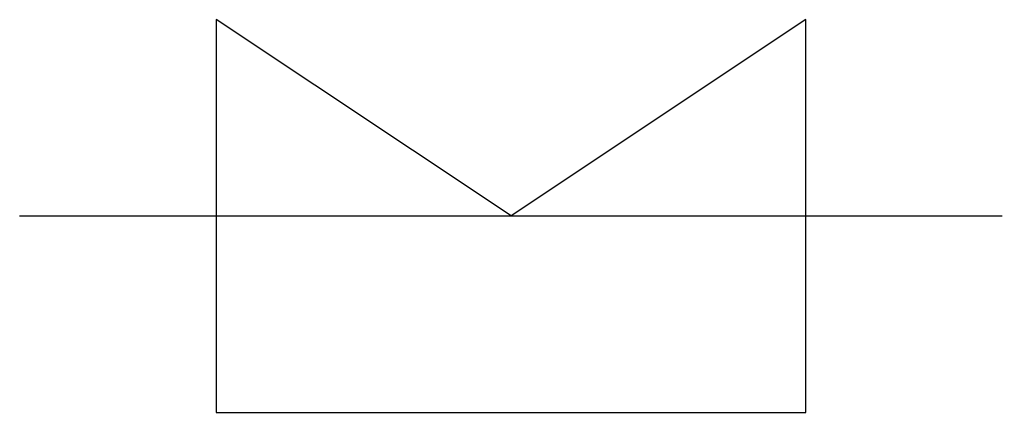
# Model space of a CAD drawing. Extents: x 2.8 to 16, y -2.8 to 2.5.
import ezdxf

# ---------------------------------------------------------------- set-up
doc = ezdxf.new("R2010")
doc.units = 0
doc.layers.add('DEFAULT_255_2_778', color=255, linetype='CONTINUOUS')

msp = doc.modelspace()

# ---------------------------------------------------------------- linework, layer by layer
at = {"layer": 'DEFAULT_255_2_778'}
for p, q in [((9.393, -0.132), (5.424, 2.514)), ((5.424, 2.514), (5.424, -2.778)), ((13.361, 2.514), (9.393, -0.132)), ((13.361, -2.778), (13.361, 2.514)), ((2.778, -0.132), (16.007, -0.132)), ((5.424, -2.778), (13.361, -2.778))]:
    msp.add_line(p, q, dxfattribs=at)

doc.saveas('drawing.dxf')
